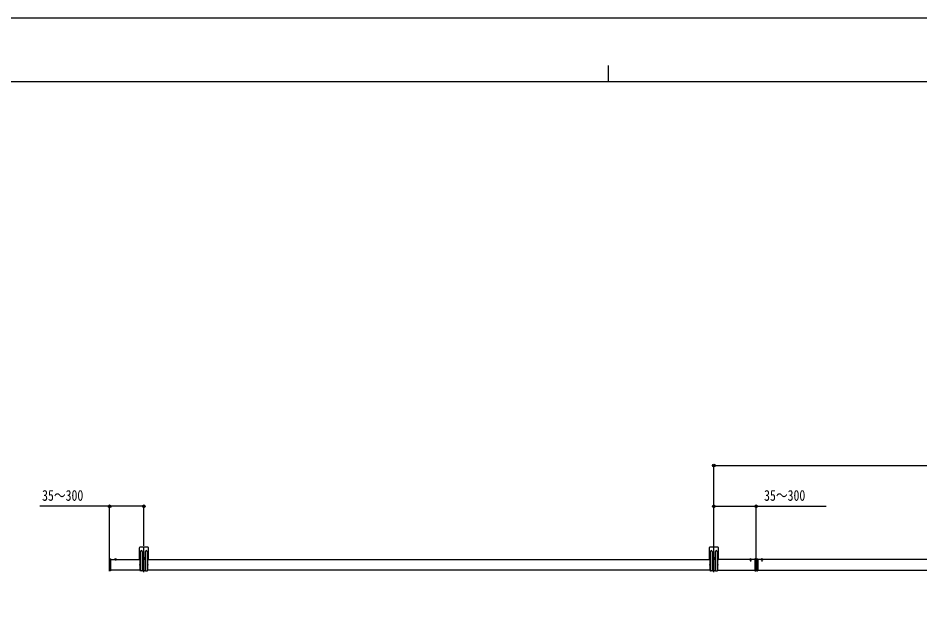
# Model space of a CAD drawing. Units: millimetres, scale not verified. Extents: x -4205 to 4205, y -2970 to 2970.
# Drawn here: x -1807 to 948, y 1135 to 2970 of the extents above; entities that cross this region are included whole.
import ezdxf
from ezdxf.enums import TextEntityAlignment as Align

# ---------------------------------------------------------------- set-up
doc = ezdxf.new("R2010")
doc.units = ezdxf.units.MM
doc.header["$LTSCALE"] = 12
for name, color, linetype in [('0-3_YKK_A1', 4, 'Continuous'), ('0-4_YKK_D', 6, 'Continuous'), ('0-5_YKK_ZWAK', 7, 'Continuous')]:
    doc.layers.add(name, color=color, linetype=linetype)
doc.styles.add('ＭＳ ゴシック', font='')
doc.styles.get('ＭＳ ゴシック').set_extended_font_data('MS Gothic')

msp = doc.modelspace()

# ---------------------------------------------------------------- linework, layer by layer
at = {"layer": '0-3_YKK_A1'}
for p, q in [((-1411.05, 1351.72), (-1435.05, 1351.72)), ((-1423.05, 1275.52), (-1423.05, 1354.34)), ((329.95, 1351.72), (305.95, 1351.72)), ((317.95, 1275.52), (317.95, 1354.34)), ((-1437.55, 1349.22), (-1437.55, 1315.72)), ((-1433.05, 1280.22), (-1433.05, 1338.92)), ((-1428.05, 1338.92), (-1428.05, 1280.22)), ((-1418.05, 1280.22), (-1418.05, 1338.92)), ((-1413.05, 1338.92), (-1413.05, 1280.22)), ((-1408.55, 1315.72), (-1408.55, 1349.22)), ((303.45, 1349.22), (303.45, 1315.72)), ((307.95, 1280.22), (307.95, 1338.92)), ((312.95, 1338.92), (312.95, 1280.22)), ((322.95, 1280.22), (322.95, 1338.92)), ((327.95, 1338.92), (327.95, 1280.22)), ((332.45, 1315.72), (332.45, 1349.22)), ((-1529.55, 1314.54), (-1529.55, 1280.9)), ((-1525.05, 1315.75), (-1528.61, 1315.53)), ((-1527.55, 1278.61), (-1527.55, 1316.94)), ((-1525.05, 1315.75), (-1525.05, 1279.68)), ((-1525.05, 1313.72), (-1435.55, 1313.72)), ((-1525.05, 1281.72), (-1525.05, 1313.72)), ((-1506.45, 1313.72), (-1513.64, 1313.72)), ((-1512.1, 1315.68), (-1511.19, 1313.87)), ((-1510.05, 1313.26), (-1511.19, 1313.87)), ((-1510.05, 1317.22), (-1510.05, 1310.64)), ((-1510.05, 1313.26), (-1508.9, 1313.87)), ((-1508, 1315.68), (-1508.9, 1313.87)), ((-1435.55, 1313.72), (-1437.55, 1315.72)), ((-1435.55, 1313.72), (-1435.55, 1313.43)), ((-1435.55, 1312), (-1435.55, 1298.43)), ((-1435.55, 1297), (-1435.55, 1280.22)), ((-1429.3, 1316.92), (-1416.8, 1316.92)), ((-1424.29, 1316.5), (-1425.12, 1316.5)), ((-1421.8, 1317.33), (-1420.97, 1317.33)), ((-1408.55, 1315.72), (-1410.55, 1313.72)), ((-1410.55, 1313.72), (305.45, 1313.72)), ((-1410.55, 1313.43), (-1410.55, 1313.72)), ((-1410.55, 1298.43), (-1410.55, 1312)), ((-1410.55, 1280.22), (-1410.55, 1297)), ((305.45, 1313.72), (303.45, 1315.72)), ((305.45, 1313.72), (305.45, 1313.43)), ((305.45, 1312), (305.45, 1298.43)), ((305.45, 1297), (305.45, 1280.22)), ((311.7, 1316.92), (324.2, 1316.92)), ((316.71, 1316.5), (315.88, 1316.5)), ((319.2, 1317.33), (320.03, 1317.33)), ((332.45, 1315.72), (330.45, 1313.72)), ((442.95, 1313.72), (330.45, 1313.72)), ((330.45, 1313.43), (330.45, 1313.72)), ((330.45, 1298.43), (330.45, 1312)), ((330.45, 1280.22), (330.45, 1297)), ((426.36, 1313.72), (433.55, 1313.72)), ((427.9, 1315.68), (428.81, 1313.87)), ((429.95, 1313.26), (428.81, 1313.87)), ((429.95, 1317.22), (429.95, 1308.06)), ((429.95, 1313.26), (431.1, 1313.87)), ((432, 1315.68), (431.1, 1313.87)), ((442.95, 1315.5), (442.95, 1314.7)), ((444.95, 1313.72), (442.95, 1313.72)), ((447.45, 1315.97), (443.14, 1315.7)), ((444.95, 1281.72), (444.95, 1313.72)), ((447.45, 1314.97), (447.45, 1280.46)), ((449.95, 1281.72), (449.95, 1313.72)), ((449.95, 1313.72), (451.95, 1313.72)), ((451.95, 1315.5), (451.95, 1314.7)), ((451.95, 1314.7), (451.95, 1280.73)), ((2305.45, 1313.72), (451.95, 1313.72)), ((461.36, 1313.72), (468.55, 1313.72)), ((462.9, 1315.68), (463.81, 1313.87)), ((464.95, 1313.26), (463.81, 1313.87)), ((464.95, 1317.22), (464.95, 1308.06)), ((464.95, 1313.26), (466.1, 1313.87)), ((467, 1315.68), (466.1, 1313.87)), ((-1525.05, 1279.68), (-1528.61, 1279.9)), ((-1435.55, 1281.72), (-1525.05, 1281.72)), ((-1435.55, 1280.22), (-1433.05, 1280.22)), ((-1429.05, 1279.22), (-1432.05, 1279.22)), ((-1428.05, 1280.22), (-1418.05, 1280.22)), ((-1417.05, 1279.22), (-1414.05, 1279.22)), ((-1413.05, 1280.22), (-1410.55, 1280.22)), ((305.45, 1281.72), (-1410.55, 1281.72)), ((305.45, 1280.22), (307.95, 1280.22)), ((311.95, 1279.22), (308.95, 1279.22)), ((312.95, 1280.22), (322.95, 1280.22)), ((323.95, 1279.22), (326.95, 1279.22)), ((327.95, 1280.22), (330.45, 1280.22)), ((330.45, 1281.72), (442.95, 1281.72)), ((442.95, 1281.72), (444.95, 1281.72)), ((443.14, 1279.73), (447.45, 1279.47)), ((447.45, 1279.47), (447.45, 1280.46)), ((451.77, 1279.73), (447.45, 1279.47)), ((449.95, 1281.72), (451.95, 1281.72)), ((451.95, 1281.72), (2305.45, 1281.72)), ((451.95, 1280.73), (451.95, 1279.93))]:
    msp.add_line(p, q, dxfattribs=at)
for points in [[(-1425.12, 1316.5), (-1425.12, 1317.33), (-1424.29, 1317.33)], [(-1423.46, 1318.16), (-1423.46, 1318.99), (-1422.63, 1318.99), (-1422.63, 1318.16)], [(-1422.63, 1315.67), (-1422.63, 1314.84), (-1423.46, 1314.84), (-1423.46, 1315.67)], [(-1420.97, 1317.33), (-1420.97, 1316.5), (-1421.8, 1316.5)], [(315.88, 1316.5), (315.88, 1317.33), (316.71, 1317.33)], [(317.54, 1318.16), (317.54, 1318.99), (318.37, 1318.99), (318.37, 1318.16)], [(318.37, 1315.67), (318.37, 1314.84), (317.54, 1314.84), (317.54, 1315.67)], [(320.03, 1317.33), (320.03, 1316.5), (319.2, 1316.5)], [(442.95, 1314.7), (442.95, 1280.73), (442.95, 1279.93)], [(447.45, 1314.97), (447.45, 1315.97), (451.77, 1315.7)]]:
    msp.add_lwpolyline(points, dxfattribs=at)
for centre in [(-1423.05, 1316.92), (317.95, 1316.92)]:
    msp.add_circle(centre, 4.25, dxfattribs=at)
for centre, radius, start, end in [((-1435.05, 1349.22), 2.5, 90, 180), ((-1411.05, 1349.22), 2.5, 0, 90), ((305.95, 1349.22), 2.5, 90, 180), ((329.95, 1349.22), 2.5, 0, 90), ((-1430.55, 1338.92), 2.5, 0, 180), ((-1415.55, 1338.92), 2.5, 0, 180), ((310.45, 1338.92), 2.5, 0, 180), ((325.45, 1338.92), 2.5, 0, 180), ((-1528.55, 1314.54), 1, 93.5, 180), ((-1513.64, 1313.87), 0.154, 152.71904, 270), ((-1510.05, 1312.02), 4.2, 27.28096, 152.71904), ((-1506.45, 1313.87), 0.154, 270, 27.28096), ((-1436.25, 1312.72), 1, 314.427, 45.573), ((-1436.25, 1297.72), 1, 314.427, 45.573), ((-1424.29, 1318.16), 0.83, 270, 0), ((-1424.29, 1315.67), 0.83, 0, 90), ((-1421.8, 1318.16), 0.83, 180, 270), ((-1421.8, 1315.67), 0.83, 90, 180), ((-1409.85, 1312.72), 1, 134.427, 225.573), ((-1409.85, 1297.72), 1, 134.427, 225.573), ((304.75, 1312.72), 1, 314.427, 45.573), ((304.75, 1297.72), 1, 314.427, 45.573), ((316.71, 1318.16), 0.83, 270, 0), ((316.71, 1315.67), 0.83, 0, 90), ((319.2, 1318.16), 0.83, 180, 270), ((319.2, 1315.67), 0.83, 90, 180), ((331.15, 1312.72), 1, 134.427, 225.573), ((331.15, 1297.72), 1, 134.427, 225.573), ((426.36, 1313.87), 0.154, 152.71904, 270), ((429.95, 1312.02), 4.2, 27.28096, 152.71904), ((433.55, 1313.87), 0.154, 270, 27.28096), ((443.15, 1315.5), 0.2, 93.5, 180), ((451.75, 1315.5), 0.2, 0, 86.5), ((461.36, 1313.87), 0.154, 152.71904, 270), ((464.95, 1312.02), 4.2, 27.28096, 152.71904), ((468.55, 1313.87), 0.154, 270, 27.28096), ((-1528.55, 1280.9), 1, 180, 266.5), ((-1432.05, 1280.22), 1, 180, 270), ((-1429.05, 1280.22), 1, 270, 0), ((-1417.05, 1280.22), 1, 180, 270), ((-1414.05, 1280.22), 1, 270, 0), ((308.95, 1280.22), 1, 180, 270), ((311.95, 1280.22), 1, 270, 0), ((323.95, 1280.22), 1, 180, 270), ((326.95, 1280.22), 1, 270, 0), ((443.15, 1279.93), 0.2, 180, 266.5), ((451.75, 1279.93), 0.2, 273.5, 0)]:
    msp.add_arc(centre, radius, start, end, dxfattribs=at)
at = {"layer": '0-4_YKK_D'}
for p, q in [((317.95, 1354.43), (317.95, 1602.72)), ((317.95, 1601.72), (2317.95, 1601.72)), ((-1527.55, 1317.94), (-1527.55, 1477.72)), ((-1423.05, 1355.43), (-1423.05, 1477.72)), ((317.95, 1354.43), (317.95, 1477.72)), ((447.45, 1316.97), (447.45, 1477.72))]:
    msp.add_line(p, q, dxfattribs=at)
for points in [[(-1423.05, 1476.72), (-1527.55, 1476.72), (-1740.95, 1476.72)], [(317.95, 1476.72), (447.45, 1476.72), (660.85, 1476.72)]]:
    msp.add_lwpolyline(points, dxfattribs=at)
for centre in [(317.95, 1601.72), (-1527.55, 1476.72), (-1423.05, 1476.72), (317.95, 1476.72), (447.45, 1476.72)]:
    msp.add_circle(centre, 4.25, dxfattribs=at)
at = {"layer": '0-5_YKK_ZWAK'}
for p, q in [((-4.98, 2825), (-4.98, 2775)), ((3895.02, 2775), (-3904.98, 2775))]:
    msp.add_line(p, q, dxfattribs=at)
msp.add_lwpolyline([(-4205, -2970), (4205, -2970), (4205, 2970), (-4205, 2970)], close=True, dxfattribs=at)

# ---------------------------------------------------------------- texts
at = {"layer": '0-4_YKK_D', "style": 'ＭＳ ゴシック', "width": 0.8}
for p in [(-1733.95, 1483.72), (471.45, 1483.72)]:
    msp.add_text('35～300', height=32.99, dxfattribs=at).set_placement(p, align=Align.BOTTOM_LEFT)

doc.saveas('drawing.dxf')
